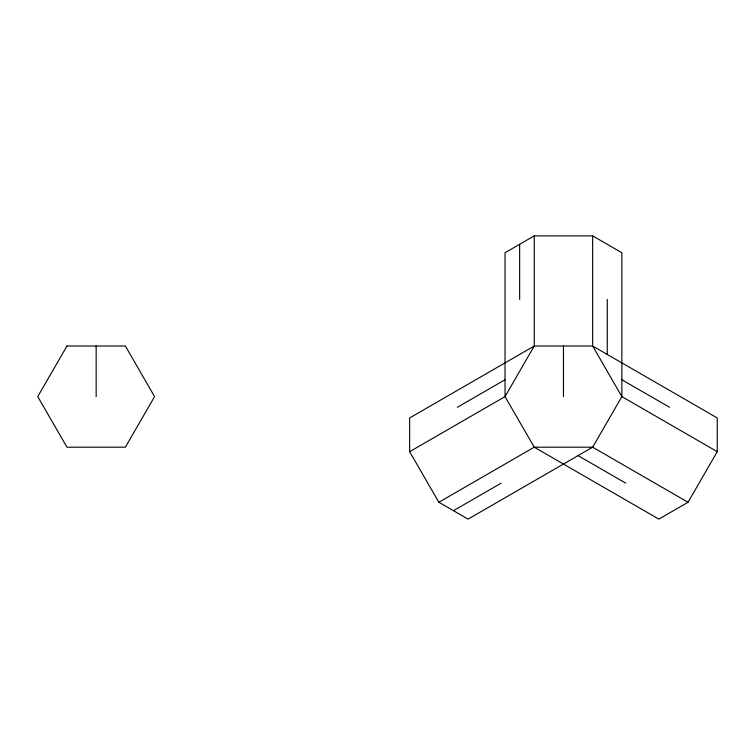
<?xml version="1.0" encoding="UTF-8"?>
<svg xmlns="http://www.w3.org/2000/svg" width="755" height="755" viewBox="0 0 755 755"><rect width="100%" height="100%" fill="white"/><g stroke="black" fill="none" stroke-linecap="round" stroke-linejoin="round"><path stroke-width="1.13" d="M688.041 502.264L717.25 451.679L717.25 417.949L592.656 346.016L534.247 346.016L409.654 417.949L409.654 451.679L438.863 502.264L468.072 519.119L592.656 447.186L621.865 396.601L621.865 252.736L592.656 235.881L534.247 235.881L505.038 252.736L505.038 396.601L534.247 447.186L658.841 519.119L688.041 502.264L592.656 447.186L534.247 447.186L438.863 502.264M457.351 407.275L505.038 379.746M409.654 451.679L505.038 396.601L534.247 346.016L534.247 235.881M453.462 510.691L501.16 483.153M621.865 379.746L669.553 407.275M717.25 451.679L621.865 396.601L592.656 346.016L592.656 235.881M578.056 455.624L625.744 483.153M607.265 299.376L607.265 354.454M563.457 346.016L563.457 396.601M519.648 244.309L519.648 299.376M96.159 346.016L96.159 396.601M66.959 346.016L37.75 396.601L66.959 447.186L125.368 447.186L154.577 396.601L125.368 346.016L66.959 346.016"/></g></svg>
